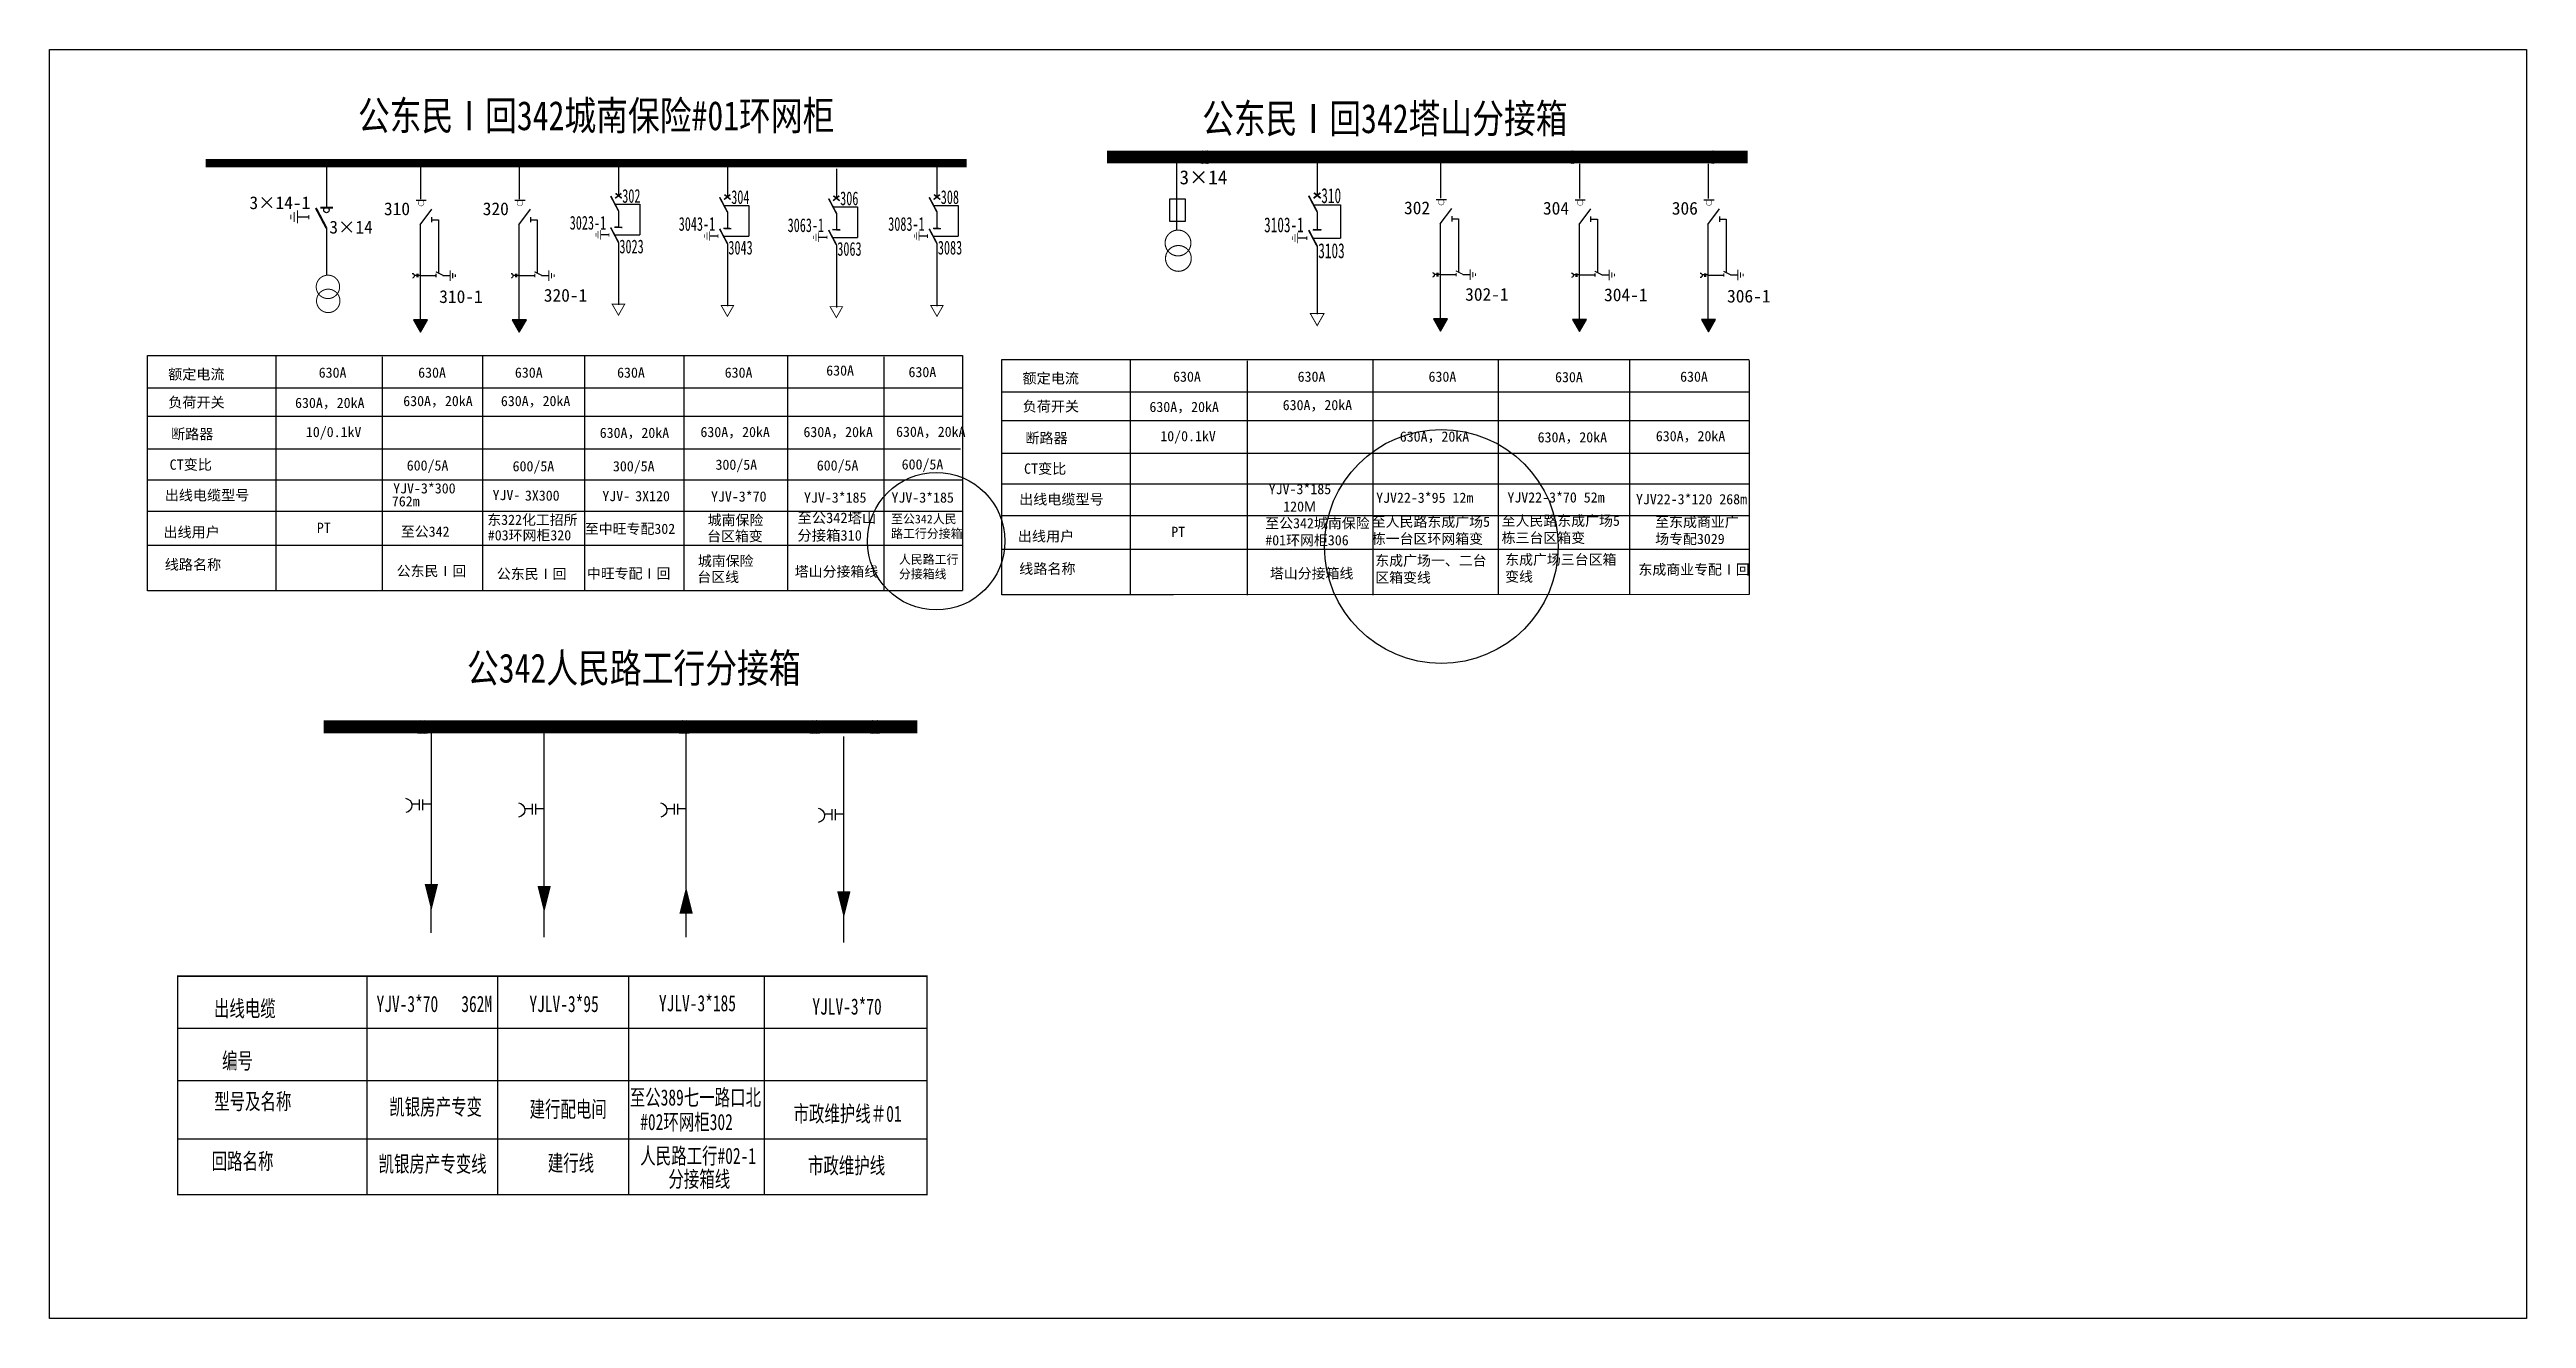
# Model space of a CAD drawing. Extents: x 25 to 423, y -157 to 47.
import ezdxf

# ---------------------------------------------------------------- set-up
doc = ezdxf.new("R2010")
doc.units = 0
doc.header["$LTSCALE"] = 0.774411
doc.layers.get('0').update_dxf_attribs({"linetype": 'CONTINUOUS'})
doc.layers.add('1', color=7, linetype='CONTINUOUS')
doc.layers.add('2', color=7, linetype='CONTINUOUS')
doc.styles.add('DXFS', font='', dxfattribs={"width": 0.7})
doc.styles.add('HZ', font='')
doc.styles.add('ST', font='', dxfattribs={"width": 0.8})
doc.styles.get("Standard").update_dxf_attribs({"font": '', "height": 2.5})
doc.styles.add('字体', font='', dxfattribs={"height": 2.5})
doc.styles.add('宋体', font='')
doc.styles.get('DXFS').set_extended_font_data('SimSun')
doc.styles.get('HZ').set_extended_font_data('SimSun')
doc.styles.get('ST').set_extended_font_data('SimSun')
doc.styles.get('Standard').set_extended_font_data('SimSun')
doc.styles.get('字体').set_extended_font_data('SimSun')
doc.styles.get('宋体').set_extended_font_data('SimSun')

# ---------------------------------------------------------------- blocks, each defined once
blk = doc.blocks.new('JD')
for points in [[(-2, 0.2), (-2, -0.2), (2, 0.2), (2, -0.2)], [(1, -1.2), (1, -0.8), (-1, -1.2), (-1, -0.8)], [(-0.5, -1.8), (-0.5, -2.2), (0.5, -1.8), (0.5, -2.2)]]:
    blk.add_trace(points)

msp = doc.modelspace()

# ---------------------------------------------------------------- hatches: boundary and pattern name
for points in [[(248.23, 2.07), (249.36, 4.03), (247.1, 4.03)], [(84.34, 1.92), (85.47, 3.88), (83.21, 3.88)], [(100.21, 1.92), (101.34, 3.88), (99.08, 3.88)], [(270.56, 2), (271.69, 3.96), (269.43, 3.96)], [(291.25, 1.99), (292.38, 3.95), (290.12, 3.95)]]:
    msp.add_hatch(color=7).paths.add_polyline_path(points)

# ---------------------------------------------------------------- linework, layer by layer
for p, q in [((69.22, 28.36), (69.22, 21.8)), ((116.14, 28.57), (116.14, 23.74)), ((133.64, 28.37), (133.64, 23.54)), ((151.15, 28.17), (151.15, 23.35)), ((167.31, 28.37), (167.31, 23.54)), ((228.4, 29.04), (228.4, 23.78)), ((66.41, 20.39), (64.58, 20.39)), ((83.62, 23.1), (85.26, 23.1)), ((86.11, 20.41), (86.11, 19.56)), ((86.13, 19.98), (87.22, 19.98)), ((87.22, 19.98), (87.22, 11.4)), ((99.49, 23.1), (101.13, 23.1)), ((101.98, 20.41), (101.98, 19.56)), ((102, 19.98), (103.09, 19.98)), ((103.09, 19.98), (103.09, 11.4)), ((115.59, 22.46), (119.56, 22.46)), ((116.14, 21.41), (116.14, 18.76)), ((119.56, 22.46), (119.56, 17.53)), ((133.09, 22.26), (137.06, 22.26)), ((133.64, 21.22), (133.64, 18.57)), ((137.06, 22.26), (137.06, 17.33)), ((150.6, 22.06), (154.57, 22.06)), ((151.15, 21.02), (151.15, 18.37)), ((154.57, 22.06), (154.57, 17.14)), ((166.76, 22.26), (170.73, 22.26)), ((167.31, 21.22), (167.31, 18.57)), ((170.73, 22.26), (170.73, 17.33)), ((227.8, 22.38), (232.12, 22.38)), ((228.4, 21.25), (228.4, 18.36)), ((232.12, 22.38), (232.12, 17.01)), ((247.52, 23.25), (249.15, 23.25)), ((250.01, 20.55), (250.01, 19.71)), ((250.03, 20.13), (251.11, 20.13)), ((251.11, 20.13), (251.11, 11.55)), ((269.84, 23.18), (271.48, 23.18)), ((272.33, 20.49), (272.33, 19.64)), ((272.35, 20.06), (273.44, 20.06)), ((273.44, 20.06), (273.44, 11.48)), ((290.53, 23.17), (292.17, 23.17)), ((293.02, 20.48), (293.02, 19.63)), ((293.04, 20.05), (294.13, 20.05)), ((294.13, 20.05), (294.13, 11.48)), ((69.22, 18.64), (69.22, 11.05)), ((114.62, 17.53), (113.28, 17.53)), ((115.51, 17.53), (119.56, 17.53)), ((116.14, 16.34), (116.14, 6.3)), ((132.12, 17.33), (130.78, 17.33)), ((133.02, 17.33), (137.06, 17.33)), ((133.64, 16.15), (133.64, 6.1)), ((149.63, 17.14), (148.28, 17.14)), ((150.52, 17.14), (154.57, 17.14)), ((151.15, 15.95), (151.15, 5.9)), ((165.79, 17.33), (164.44, 17.33)), ((166.68, 17.33), (170.73, 17.33)), ((167.31, 16.15), (167.31, 6.1)), ((226.74, 17.02), (225.28, 17.02)), ((227.71, 17.01), (232.12, 17.01)), ((228.4, 15.72), (228.4, 4.78)), ((84.34, 11.02), (86.83, 11.02)), ((87.92, 11.04), (89.07, 11.04)), ((100.21, 11.02), (102.7, 11.02)), ((103.79, 11.04), (104.94, 11.04)), ((248.23, 11.16), (250.72, 11.16)), ((251.82, 11.19), (252.96, 11.19)), ((270.56, 11.1), (273.04, 11.1)), ((274.14, 11.12), (275.29, 11.12)), ((291.25, 11.09), (293.74, 11.09)), ((294.83, 11.11), (295.98, 11.11)), ((86.03, -61.45), (86.03, -86.75)), ((104.17, -62.19), (104.17, -87.48)), ((126.99, -62.19), (126.99, -87.48)), ((152.32, -63.05), (152.32, -88.34)), ((86.02, -87.1), (86.02, -94.55)), ((104.16, -87.84), (104.16, -95.29)), ((126.99, -87.84), (126.99, -95.29)), ((152.31, -88.7), (152.31, -96.15)), ((75.72, -101.51), (75.72, -136.65)), ((75.72, -101.51), (75.72, -136.65)), ((96.73, -101.51), (96.73, -136.65)), ((117.74, -101.51), (117.74, -136.65)), ((139.53, -101.51), (139.53, -136.65))]:
    msp.add_line(p, q)
at = {"color": 7}
for p, q in [((84.37, 23.28), (84.37, 28.87)), ((100.24, 23.28), (100.24, 28.87)), ((248.27, 23.43), (248.27, 29.02)), ((270.59, 23.37), (270.59, 28.95)), ((291.28, 23.36), (291.28, 28.95))]:
    msp.add_line(p, q, dxfattribs=at)
at = {"color": 0}
for p, q in [((205.78, 29.6), (205.78, 18.28)), ((84.26, 19.14), (84.26, 3.53)), ((100.13, 19.14), (100.13, 3.53)), ((248.16, 19.29), (248.16, 3.68)), ((270.48, 19.22), (270.48, 3.61)), ((291.17, 19.21), (291.17, 3.61)), ((61.09, -1.83), (61.09, -39.64)), ((78.18, -2.04), (78.18, -39.69)), ((198.35, -2.48), (198.35, -40.29)), ((217.16, -2.7), (217.16, -40.35)), ((40.45, -7.03), (55.47, -7.03)), ((55.4, -7.03), (68.08, -7.03)), ((65.58, -7.03), (171.48, -7.03)), ((177.71, -7.69), (192.74, -7.69)), ((192.67, -7.69), (205.35, -7.69)), ((202.85, -7.69), (297.81, -7.69)), ((40.45, -11.59), (55.41, -11.59)), ((55.34, -11.59), (68.02, -11.59)), ((67.8, -11.59), (171.41, -11.59)), ((177.71, -12.25), (192.68, -12.25)), ((192.61, -12.25), (205.29, -12.25)), ((205.07, -12.25), (297.81, -12.25)), ((40.45, -21.81), (55.3, -21.81)), ((55.23, -21.81), (67.91, -21.81)), ((67.69, -21.81), (171.3, -21.81)), ((177.71, -22.47), (192.57, -22.47)), ((192.5, -22.47), (205.18, -22.47)), ((204.96, -22.47), (297.81, -22.47))]:
    msp.add_line(p, q, dxfattribs=at)
at = {"linetype": 'Continuous'}
for p, q in [((45.3, -101.51), (165.71, -101.51)), ((45.3, -109.91), (165.76, -109.91)), ((45.3, -118.32), (165.59, -118.32)), ((45.3, -127.67), (165.76, -127.67))]:
    msp.add_line(p, q, dxfattribs=at)
msp.add_lwpolyline([(24.73, 47.31), (422.69, 47.31), (422.69, -156.52), (24.73, -156.52)], close=True, dxfattribs=at)
for points, const_width in [([(49.81, 29.05), (172.11, 29.05)], 1.33), ([(194.64, 30.05), (297.54, 30.05)], 2), ([(116.14, 21.41), (114.89, 23.79)], 0.25), ([(116.61, 24.21), (115.61, 23.42)], 0.25), ([(115.67, 24.21), (116.67, 23.42)], 0.25), ([(134.11, 24.01), (133.11, 23.22)], 0.25), ([(133.17, 24.01), (134.17, 23.22)], 0.25), ([(151.62, 23.82), (150.61, 23.03)], 0.25), ([(150.67, 23.82), (151.68, 23.03)], 0.25), ([(167.78, 24.01), (166.77, 23.22)], 0.25), ([(166.83, 24.01), (167.84, 23.22)], 0.25), ([(228.4, 21.25), (227.03, 23.83)], 0.273), ([(228.91, 24.29), (227.82, 23.43)], 0.273), ([(227.88, 24.29), (228.98, 23.43)], 0.273), ([(63.5, 20.78), (63.5, 20.04)], 0.149), ([(64.03, 21.23), (64.03, 19.63)], 0.149), ([(64.56, 21.47), (64.56, 19.38)], 0.149), ([(66.41, 20.76), (66.41, 20.02)], 0.149), ([(69.22, 18.64), (67.52, 21.86)], 0.341), ([(70.27, 21.92), (68.25, 21.93)], 0.341), ([(83.62, 23.1), (85.26, 23.1)], 0.139), ([(99.49, 23.1), (101.13, 23.1)], 0.139), ([(133.64, 21.22), (132.39, 23.59)], 0.25), ([(151.15, 21.02), (149.9, 23.39)], 0.25), ([(167.31, 21.22), (166.06, 23.59)], 0.25), ([(247.52, 23.25), (249.15, 23.25)], 0.139), ([(269.84, 23.18), (271.48, 23.18)], 0.139), ([(290.53, 23.17), (292.17, 23.17)], 0.139), ([(112.51, 17.82), (112.51, 17.27)], 0.109), ([(112.87, 18.15), (112.87, 16.97)], 0.109), ([(113.26, 18.33), (113.26, 16.79)], 0.109), ([(114.62, 17.8), (114.62, 17.26)], 0.109), ([(116.14, 16.34), (114.89, 18.72)], 0.25), ([(116.78, 18.74), (115.5, 18.78)], 0.25), ([(130.01, 17.62), (130.01, 17.08)], 0.109), ([(130.38, 17.95), (130.38, 16.78)], 0.109), ([(130.77, 18.13), (130.77, 16.6)], 0.109), ([(132.12, 17.61), (132.12, 17.06)], 0.109), ([(133.64, 16.15), (132.39, 18.52)], 0.25), ([(134.28, 18.54), (133, 18.59)], 0.25), ([(147.52, 17.43), (147.52, 16.88)], 0.109), ([(147.88, 17.76), (147.88, 16.58)], 0.109), ([(148.27, 17.94), (148.27, 16.4)], 0.109), ([(149.63, 17.41), (149.63, 16.87)], 0.109), ([(151.15, 15.95), (149.9, 18.32)], 0.25), ([(151.78, 18.35), (150.51, 18.39)], 0.25), ([(163.68, 17.62), (163.68, 17.08)], 0.109), ([(164.04, 17.95), (164.04, 16.78)], 0.109), ([(164.43, 18.13), (164.43, 16.6)], 0.109), ([(165.79, 17.61), (165.79, 17.06)], 0.109), ([(167.31, 16.15), (166.06, 18.52)], 0.25), ([(167.94, 18.54), (166.67, 18.59)], 0.25), ([(224.44, 17.33), (224.44, 16.74)], 0.119), ([(224.84, 17.69), (224.84, 16.41)], 0.119), ([(225.26, 17.89), (225.26, 16.21)], 0.119), ([(226.74, 17.31), (226.74, 16.72)], 0.119), ([(228.4, 15.72), (227.03, 18.31)], 0.273), ([(229.09, 18.33), (227.7, 18.38)], 0.273), ([(86.78, 11.62), (87.99, 11.02)], 0.182), ([(86.83, 11.3), (86.83, 10.74)], 0.182), ([(102.65, 11.62), (103.86, 11.02)], 0.182), ([(102.7, 11.3), (102.7, 10.74)], 0.182), ([(250.67, 11.77), (251.89, 11.16)], 0.182), ([(250.72, 11.44), (250.72, 10.88)], 0.182), ([(273, 11.7), (274.21, 11.1)], 0.182), ([(273.04, 11.38), (273.04, 10.82)], 0.182), ([(293.69, 11.7), (294.9, 11.09)], 0.182), ([(293.74, 11.37), (293.74, 10.81)], 0.182), ([(68.76, -61.5), (164.16, -61.5)], 2.1)]:
    msp.add_lwpolyline(points, dxfattribs=dict(const_width=const_width))
for points, const_width in [([(83.98, 22.64, 1), (84.89, 22.64, 1)], 0.0695), ([(99.85, 22.64, 1), (100.75, 22.64, 1)], 0.0695), ([(247.88, 22.79, 1), (248.78, 22.79, 1)], 0.0695), ([(270.2, 22.72, 1), (271.1, 22.72, 1)], 0.0695), ([(290.89, 22.72, 1), (291.79, 22.72, 1)], 0.0695), ([(71.34, 9.19, -1), (67.58, 9.19, -1)], 0.159), ([(71.39, 6.94, -1), (67.63, 6.94, -1)], 0.159)]:
    msp.add_lwpolyline(points, format="xyb", close=True, dxfattribs=dict(const_width=const_width))
at = {"color": 0, "linetype": 'Continuous'}
msp.add_lwpolyline([(204.74, 23.33), (207.2, 23.33), (207.2, 19.69), (204.74, 19.69)], close=True, dxfattribs=at)
at = {"color": 0, "const_width": 0.175}
for points in [[(208.11, 16.24, -1), (203.97, 16.24, -1)], [(208.17, 13.76, -1), (204.03, 13.76, -1)]]:
    msp.add_lwpolyline(points, format="xyb", close=True, dxfattribs=at)
for points, format in [([(83.02, 11.34, -0.877934), (83.03, 10.6)], "xyb"), ([(98.88, 11.34, -0.877934), (98.9, 10.6)], "xyb"), ([(246.91, 11.49, -0.877934), (246.92, 10.75)], "xyb"), ([(269.23, 11.42, -0.877934), (269.25, 10.68)], "xyb"), ([(289.92, 11.41, -0.877934), (289.94, 10.67)], "xyb"), ([(81.92, -72.96, -0.877934), (81.96, -75.26)], "xyb"), ([(100.06, -73.69, -0.877934), (100.1, -75.99)], "xyb"), ([(122.88, -73.69, -0.877934), (122.92, -75.99)], "xyb"), ([(148.21, -74.55, -0.877934), (148.25, -76.85)], "xyb"), ([(86.08, -86.75, 2.15, 0, 0), (86.08, -91.02, 0, 0, 0)], "xyseb"), ([(104.2, -87.05, 2.15, 0, 0), (104.2, -91.32, 0, 0, 0)], "xyseb"), ([(127.01, -91.48, 2.15, 0, 0), (127.01, -87.21, 0, 0, 0)], "xyseb"), ([(152.35, -87.91, 2.15, 0, 0), (152.35, -92.18, 0, 0, 0)], "xyseb")]:
    msp.add_lwpolyline(points, format=format)
for points in [[(83.73, 11.03), (83.34, 11.03)], [(83.73, 11.28), (83.73, 10.73)], [(83.9, 11.28), (83.9, 10.73)], [(84.34, 11.03), (83.9, 11.03)], [(99.59, 11.03), (99.21, 11.03)], [(99.59, 11.28), (99.59, 10.73)], [(99.77, 11.28), (99.77, 10.73)], [(100.21, 11.03), (99.77, 11.03)], [(247.62, 11.17), (247.24, 11.17)], [(247.62, 11.43), (247.62, 10.88)], [(247.79, 11.43), (247.79, 10.88)], [(248.23, 11.17), (247.79, 11.17)], [(269.94, 11.11), (269.56, 11.11)], [(269.94, 11.36), (269.94, 10.81)], [(270.11, 11.36), (270.11, 10.81)], [(270.56, 11.11), (270.11, 11.11)], [(290.63, 11.1), (290.25, 11.1)], [(290.63, 11.35), (290.63, 10.8)], [(290.81, 11.35), (290.81, 10.8)], [(291.25, 11.1), (290.81, 11.1)], [(84.12, -73.93), (82.93, -73.93)], [(84.12, -73.14), (84.12, -74.86)], [(84.65, -73.14), (84.65, -74.86)], [(86.02, -73.93), (84.65, -73.93)], [(102.26, -74.66), (101.07, -74.66)], [(102.26, -73.87), (102.26, -75.59)], [(102.79, -73.87), (102.79, -75.59)], [(104.16, -74.66), (102.79, -74.66)], [(125.09, -74.66), (123.9, -74.66)], [(125.09, -73.87), (125.09, -75.59)], [(125.62, -73.87), (125.62, -75.59)], [(126.99, -74.66), (125.62, -74.66)], [(150.41, -75.53), (149.22, -75.53)], [(150.41, -74.73), (150.41, -76.45)], [(150.94, -74.73), (150.94, -76.45)], [(152.31, -75.53), (150.94, -75.53)]]:
    msp.add_lwpolyline(points)
at = {"color": 0}
for points, const_width in [([(115.13, 6.4), (116.14, 4.64), (117.14, 6.4)], 0.141), ([(132.64, 6.21), (133.64, 4.45), (134.65, 6.21)], 0.141), ([(150.14, 6.01), (151.15, 4.25), (152.15, 6.01)], 0.141), ([(166.3, 6.21), (167.31, 4.45), (168.31, 6.21)], 0.141), ([(227.3, 4.89), (228.4, 2.97), (229.49, 4.89)], 0.153)]:
    msp.add_lwpolyline(points, close=True, dxfattribs=dict(at, const_width=const_width))
at = {"color": 7}
for points in [[(248.23, 2.07), (249.36, 4.03), (247.1, 4.03)], [(84.34, 1.92), (85.47, 3.88), (83.21, 3.88)], [(100.21, 1.92), (101.34, 3.88), (99.08, 3.88)], [(270.56, 2), (271.69, 3.96), (269.43, 3.96)], [(291.25, 1.99), (292.38, 3.95), (290.12, 3.95)]]:
    msp.add_lwpolyline(points, close=True, dxfattribs=at)
at = {"linetype": 'Continuous', "const_width": 0.21}
msp.add_lwpolyline([(75.72, -101.51), (45.3, -101.51), (45.3, -136.65), (165.71, -136.65), (165.71, -101.51), (75.72, -101.51)], dxfattribs=at)
for centre, radius in [((209.9, 30.03), 0.996), ((210.51, 30.03), 0.996), ((210.76, 30.03), 0.996), ((269.37, 30.03), 0.996), ((269.46, 30.03), 0.996), ((291.97, 30.03), 0.996), ((69.22, 21.55), 0.444), ((84.33, -61.53), 1.05), ((84.98, -61.53), 1.05), ((126.36, -61.53), 1.05), ((127.01, -61.53), 1.05), ((147.37, -61.53), 1.05), ((148.02, -61.53), 1.05), ((157.03, -61.53), 1.05), ((157.68, -61.53), 1.05)]:
    msp.add_circle(centre, radius)
at = {"color": 1, "linetype": 'Continuous'}
for centre, radius in [((248.35, -32.51), 18.78), ((167.2, -31.67), 11.04)]:
    msp.add_circle(centre, radius, dxfattribs=at)
at = {"layer": '1'}
for points in [[(83.01, 11.35, -0.877934), (83.03, 10.61)], [(98.88, 11.35, -0.877934), (98.9, 10.61)], [(246.91, 11.49, -0.877934), (246.92, 10.76)], [(269.23, 11.43, -0.877934), (269.25, 10.69)], [(289.92, 11.42, -0.877934), (289.94, 10.68)]]:
    msp.add_lwpolyline(points, format="xyb", dxfattribs=at)
at = {"layer": '2'}
for p, q in [((84.26, 19.14), (86.15, 21.65)), ((100.13, 19.14), (102.01, 21.65)), ((248.16, 19.29), (250.04, 21.8)), ((270.48, 19.22), (272.36, 21.73)), ((291.17, 19.21), (293.05, 21.73)), ((40.45, -1.83), (55.41, -1.83)), ((40.45, -39.64), (40.45, -1.83)), ((55.34, -1.83), (68.02, -1.83)), ((67.8, -1.83), (171.41, -1.83)), ((94.31, -1.87), (94.31, -39.69)), ((110.69, -1.99), (110.69, -39.45)), ((126.64, -1.99), (126.64, -39.57)), ((143.32, -1.99), (143.32, -39.57)), ((158.8, -2.06), (158.8, -39.45)), ((171.41, -1.83), (171.41, -39.57)), ((177.71, -2.48), (192.68, -2.48)), ((177.71, -40.29), (177.71, -2.48)), ((192.61, -2.48), (205.29, -2.48)), ((205.07, -2.48), (297.81, -2.48)), ((237.32, -2.52), (237.32, -40.35)), ((257.48, -2.64), (257.48, -40.1)), ((278.56, -2.64), (278.56, -40.23)), ((297.81, -2.62), (297.81, -40.21)), ((40.45, -16.85), (65.4, -16.85)), ((55.02, -16.85), (67.7, -16.85)), ((67.49, -16.85), (171.1, -16.85)), ((177.71, -17.5), (202.67, -17.5)), ((192.29, -17.5), (204.97, -17.5)), ((204.76, -17.5), (297.81, -17.5)), ((40.45, -26.86), (171.33, -26.86)), ((177.71, -27.51), (297.81, -27.51)), ((55.41, -32.33), (40.45, -32.33)), ((68.02, -32.33), (55.34, -32.33)), ((171.41, -32.33), (67.8, -32.33)), ((192.68, -32.98), (177.71, -32.98)), ((205.29, -32.98), (192.61, -32.98)), ((297.81, -32.98), (205.07, -32.98)), ((55.41, -39.64), (40.45, -39.64)), ((68.02, -39.64), (55.34, -39.64)), ((171.41, -39.64), (67.8, -39.64)), ((192.68, -40.29), (177.71, -40.29)), ((205.29, -40.29), (192.61, -40.29)), ((297.81, -40.21), (205.07, -40.29))]:
    msp.add_line(p, q, dxfattribs=at)

# ---------------------------------------------------------------- block references
at = {"xscale": 0.4250017950198526, "yscale": 0.4250017950198526, "zscale": 0.4250017950949055, "rotation": 90}
for p in [(252.98, 11.15), (89.08, 11.01), (104.95, 11.01), (275.3, 11.09), (295.99, 11.08)]:
    msp.add_blockref('JD', p, dxfattribs=at)

# ---------------------------------------------------------------- texts
at = {"color": 0}
for s, height, p in [('3×14', 2.261, (206.28, 25.66)), ('3×14-1', 2.055, (56.85, 21.68)), ('310', 2.055, (78.46, 20.71)), ('320', 2.055, (94.33, 20.71)), ('302', 2.055, (242.35, 20.86)), ('304', 2.055, (264.67, 20.8)), ('306', 2.055, (285.37, 20.79)), ('3×14', 2.055, (69.68, 17.76)), ('310-1', 2.055, (87.34, 6.6)), ('320-1', 2.055, (104.14, 6.81)), ('302-1', 2.055, (252.17, 6.96)), ('304-1', 2.055, (274.49, 6.89)), ('306-1', 2.055, (294.25, 6.68)), ('630A', 1.639, (67.98, -5.4)), ('630A', 1.639, (83.96, -5.4)), ('630A', 1.639, (99.5, -5.4)), ('630A', 1.639, (115.92, -5.4)), ('630A', 1.639, (133.21, -5.4)), ('630A', 1.639, (149.52, -5.06)), ('630A', 1.639, (162.74, -5.31)), ('630A', 1.639, (205.25, -6.05)), ('630A', 1.639, (225.26, -6.05)), ('630A', 1.639, (246.29, -6.05)), ('630A', 1.639, (266.62, -6.12)), ('630A', 1.639, (286.71, -6.05)), ('630A，20kA', 1.639, (64.18, -10.26)), ('630A，20kA', 1.639, (81.56, -9.96)), ('630A，20kA', 1.639, (97.25, -9.96)), ('630A，20kA', 1.639, (201.45, -10.91)), ('630A，20kA', 1.639, (222.86, -10.61)), ('10/0.1kV', 1.639, (65.92, -14.94)), ('630A，20kA', 1.639, (113.13, -15.07)), ('630A，20kA', 1.639, (129.31, -14.94)), ('630A，20kA', 1.639, (145.86, -14.94)), ('630A，20kA', 1.639, (160.74, -14.9)), ('10/0.1kV', 1.639, (203.19, -15.6)), ('630A，20kA', 1.639, (241.67, -15.67)), ('630A，20kA', 1.639, (263.82, -15.79)), ('630A，20kA', 1.639, (282.81, -15.6)), ('600/5A', 1.639, (82.12, -20.31)), ('600/5A', 1.639, (99.13, -20.44)), ('300/5A', 1.639, (115.25, -20.44)), ('300/5A', 1.639, (131.73, -20.19)), ('600/5A', 1.639, (148, -20.31)), ('600/5A', 1.639, (161.64, -20.14)), ('YJV-3*300', 1.639, (79.94, -23.99)), ('YJV-', 1.639, (95.91, -25.07)), ('3X300', 1.639, (101.11, -25.15)), ('YJV-', 1.639, (113.55, -25.23)), ('3X120', 1.639, (118.83, -25.24)), ('YJV-3*70', 1.639, (131.01, -25.3)), ('YJV-3*185', 1.639, (145.95, -25.47)), ('YJV-3*185', 1.639, (160, -25.47)), ('762m', 1.639, (79.73, -26.08)), ('东322化工招所', 1.639, (95.06, -29.04)), ('城南保险', 1.639, (130.47, -29.08)), ('PT', 1.639, (67.68, -30.33)), ('至公342', 1.639, (81.18, -30.94)), ('#03环网柜320', 1.639, (95.15, -31.53)), ('至中旺专配302', 1.639, (110.73, -30.49)), ('台区箱变', 1.639, (130.38, -31.66)), ('PT', 1.639, (204.95, -30.98)), ('公东民Ⅰ回', 1.639, (80.51, -37.27)), ('中旺专配Ⅰ回', 1.639, (111.06, -37.66)), ('城南保险', 1.639, (128.9, -35.65)), ('塔山分接箱线', 1.639, (144.46, -37.35)), ('公东民Ⅰ回', 1.639, (96.6, -37.73)), ('台区线', 1.639, (128.81, -38.23))]:
    msp.add_text(s, height=height, dxfattribs=at).set_placement(p)
at = {"style": '宋体', "width": 0.65}
for s, height, p in [('302', 2.206, (116.75, 22.7)), ('304', 2.206, (134.26, 22.51)), ('306', 2.206, (151.76, 22.31)), ('308', 2.206, (167.92, 22.51)), ('310', 2.403, (229.06, 22.65)), ('3023-1', 2.206, (108.31, 18.39)), ('3043-1', 2.206, (125.82, 18.2)), ('3063-1', 2.206, (143.32, 18)), ('3083-1', 2.206, (159.48, 18.2)), ('3103-1', 2.403, (219.87, 17.96)), ('3023', 2.206, (116.29, 14.58)), ('3043', 2.206, (133.8, 14.39)), ('3063', 2.206, (151.3, 14.19)), ('3083', 2.206, (167.46, 14.39)), ('3103', 2.403, (228.57, 13.8))]:
    msp.add_text(s, height=height, dxfattribs=at).set_placement(p)
at = {"color": 0, "style": 'HZ'}
for s, p in [('额定电流', (43.79, -5.68)), ('额定电流', (181.06, -6.33)), ('负荷开关', (43.81, -10.18)), ('负荷开关', (181.08, -10.83)), ('断路器', (44.25, -15.27)), ('断路器', (181.51, -15.92)), ('CT变比', (44.03, -20.19)), ('CT变比', (181.3, -20.84)), ('出线电缆型号', (43.24, -25.11)), ('出线电缆型号', (180.51, -25.76)), ('出线用户', (43.03, -31.04)), ('出线用户', (180.3, -31.7)), ('线路名称', (43.25, -36.25)), ('线路名称', (180.52, -36.91))]:
    msp.add_text(s, height=1.661, dxfattribs=at).set_placement(p)
at = {"color": 0, "attachment_point": 1}
for s, insert, char_height, width in [('{\\f@KaiTi_GB2312|b0|i0|c134|p49;YJV-3*185}', (220.61, -22.47), 1.6394, 8.1234), ('YJV22-3*95 12m', (237.87, -23.86), 1.6394, 21.7447), ('YJV22-3*70 52m', (258.96, -23.81), 1.6394, 21.7447), ('至公342城南保险#01环网柜306', (220.06, -27.95), 1.6394, 17.9894), ('{\\f@KaiTi_GB2312|b0|i0|c134|p49;120\\fArial|b0|i0|c0|p32;M}', (222.94, -25.27), 1.6394, 8.1234), ('至人民路东成广场5栋一台区环网箱变', (237.16, -27.71), 1.6394, 19.8645), ('至人民路东成广场5栋三台区箱变', (258.03, -27.56), 1.6394, 19.8645), ('YJV22-3*120 268m', (279.62, -24.09), 1.6394, 21.7447), ('至东成商业广场专配3029', (282.7, -27.74), 1.6394, 14.4504), ('塔山分接箱线', (220.8, -36.01), 1.639, 18.6685), ('东成广场一、二台区箱变线', (237.73, -33.95), 1.6394, 19.8645), ('东成广场三台区箱变线', (258.6, -33.8), 1.639, 19.8645), ('东成商业专配Ⅰ回', (280.01, -35.39), 1.639, 21.5758)]:
    msp.add_mtext(s, dxfattribs=dict(at, insert=insert, char_height=char_height, width=width))
at = {"color": 0, "linetype": 'Continuous', "attachment_point": 1, "style": '字体'}
for s, insert, char_height, width in [('至公342塔山分接箱310', (144.89, -27.06), 1.6901, 14.4988), ('至公342人民路工行分接箱', (159.94, -27.4), 1.403, 12.0354), ('人民路工行分接箱线', (161.19, -33.9), 1.403, 10.9385)]:
    msp.add_mtext(s, dxfattribs=dict(at, insert=insert, char_height=char_height, width=width))
at = {"layer": '1'}
for s, height, style, width, p in [('公东民Ⅰ回342城南保险#01环网柜', 4.68, 'ST', 0.8, (74.28, 34.36)), ('公东民Ⅰ回342塔山分接箱', 4.68, 'ST', 0.8, (209.91, 33.89)), ('公342人民路工行分接箱', 4.68, 'ST', 0.8, (91.8, -54.39)), ('出线电缆', 2.6, 'DXFS', 0.7, (51.14, -108.03)), ('YJV-3*70   362M', 2.6, 'DXFS', 0.7, (77.27, -107.29)), ('YJLV-3*95', 2.6, 'DXFS', 0.7, (101.83, -107.29)), ('YJLV-3*185', 2.6, 'DXFS', 0.7, (122.64, -107.17)), ('YJLV-3*70', 2.6, 'DXFS', 0.7, (147.29, -107.71)), ('编号', 2.6, 'DXFS', 0.7, (52.45, -116.43)), ('至公389七一路口北', 2.6, 'DXFS', 0.7, (117.95, -122.32)), ('型号及名称', 2.6, 'DXFS', 0.7, (51.18, -122.95)), ('凯银房产专变', 2.6, 'DXFS', 0.7, (79.31, -123.84)), ('建行配电间', 2.6, 'DXFS', 0.7, (101.86, -124.19)), ('#02环网柜302', 2.6, 'DXFS', 0.7, (119.64, -126.26)), ('市政维护线＃01', 2.6, 'DXFS', 0.7, (144.26, -124.93)), ('凯银房产专变线', 2.6, 'DXFS', 0.7, (77.59, -133)), ('建行线', 2.6, 'DXFS', 0.7, (104.78, -132.84)), ('人民路工行#02-1', 2.6, 'DXFS', 0.7, (119.64, -131.7)), ('市政维护线', 2.6, 'DXFS', 0.7, (146.58, -133.26)), ('分接箱线', 2.6, 'DXFS', 0.7, (124.16, -135.43))]:
    msp.add_text(s, height=height, dxfattribs=dict(at, style=style, width=width)).set_placement(p)
at = {"layer": '1', "insert": (50.78, -129.96), "char_height": 2.6, "width": 13.9204, "attachment_point": 1, "style": 'DXFS'}
msp.add_mtext('回路名称', dxfattribs=at)

doc.saveas('drawing.dxf')
